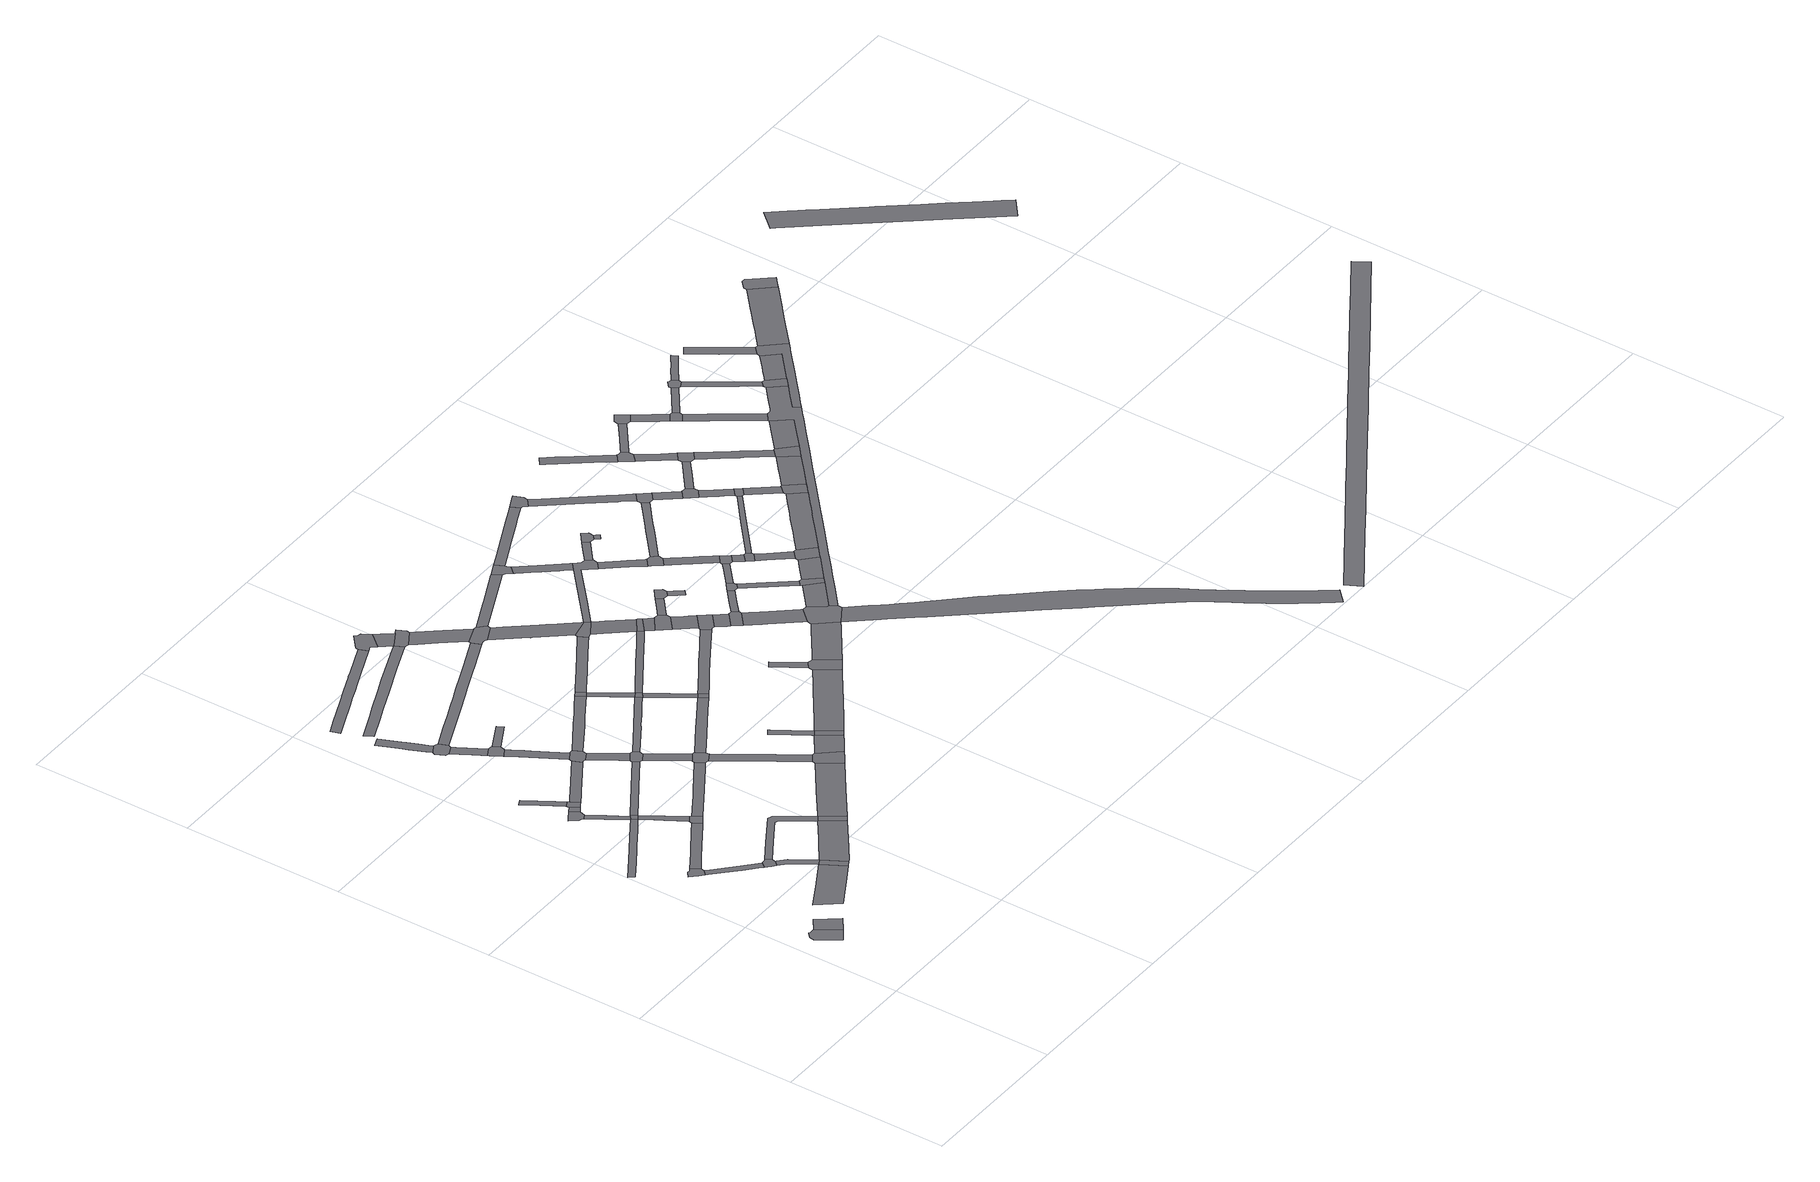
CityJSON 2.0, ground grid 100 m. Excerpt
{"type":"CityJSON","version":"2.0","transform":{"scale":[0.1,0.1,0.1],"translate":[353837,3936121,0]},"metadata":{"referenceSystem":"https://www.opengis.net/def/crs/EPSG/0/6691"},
"CityObjects":{
"road1":{"type":"Road","geometry":[{"type":"MultiSurface","lod":"1","boundaries":[[[0,1,2,3,4,5,6,7,8,9,10]]]}]},
"road2":{"type":"Road","geometry":[{"type":"MultiSurface","lod":"1","boundaries":[[[11,12,13,4,3,14,15]]]}]},
"road3":{"type":"Road","geometry":[{"type":"MultiSurface","lod":"1","boundaries":[[[16,17,18,19,20,21,22,23]]]}]},
"road4":{"type":"Road","attributes":{"RoadStructureAttribute.sectionType":"1"},"geometry":[{"type":"MultiSurface","lod":"1","boundaries":[[[24,25,26,27,28,29,30,31,32,21,20]]]}]},
"road5":{"type":"Road","attributes":{"RoadStructureAttribute.sectionType":"1"},"geometry":[{"type":"MultiSurface","lod":"1","boundaries":[[[33,34,35,36,37,38,39,40,41,42,43,44,45,46]]]}]},
"road6":{"type":"Road","attributes":{"RoadStructureAttribute.sectionType":"1"},"geometry":[{"type":"MultiSurface","lod":"1","boundaries":[[[47,48,49,50,51,52,53,54]]]}]},
"road7":{"type":"Road","geometry":[{"type":"MultiSurface","lod":"1","boundaries":[[[55,29,28,56,57,58,59,60]]]}]},
"road8":{"type":"Road","attributes":{"RoadStructureAttribute.sectionType":"1"},"geometry":[{"type":"MultiSurface","lod":"1","boundaries":[[[22,61,62,63,64,65,66,67,68,69,70,71,72,73,23]]]}]},
"road9":{"type":"Road","attributes":{"RoadStructureAttribute.sectionType":"1"},"geometry":[{"type":"MultiSurface","lod":"1","boundaries":[[[74,75,76,58,57,77,54]]]}]},
"road10":{"type":"Road","geometry":[{"type":"MultiSurface","lod":"1","boundaries":[[[78,79,80,81,82,83,84,85]]]}]},
"road11":{"type":"Road","geometry":[{"type":"MultiSurface","lod":"1","boundaries":[[[53,86,74,54]]]}]},
"road12":{"type":"Road","attributes":{"RoadStructureAttribute.sectionType":"1"},"geometry":[{"type":"MultiSurface","lod":"1","boundaries":[[[87,88,89,78,85,90,91,92,93,33,94]]]}]},
"road13":{"type":"Road","attributes":{"RoadStructureAttribute.sectionType":"1"},"geometry":[{"type":"MultiSurface","lod":"1","boundaries":[[[95,80,79,96]]]}]},
"road14":{"type":"Road","attributes":{"RoadStructureAttribute.sectionType":"1"},"geometry":[{"type":"MultiSurface","lod":"1","boundaries":[[[97,98,99,100,101,102]]]}]},
"road15":{"type":"Road","geometry":[{"type":"MultiSurface","lod":"1","boundaries":[[[103,104,94,33,46]]]}]},
"road16":{"type":"Road","geometry":[{"type":"MultiSurface","lod":"1","boundaries":[[[105,97,102,95,96,106,107]]]}]},
"road17":{"type":"Road","attributes":{"RoadStructureAttribute.sectionType":"1"},"geometry":[{"type":"MultiSurface","lod":"1","boundaries":[[[108,109,110,103,46,111,112,113,114,115,116,117]]]}]},
"road18":{"type":"Road","geometry":[{"type":"MultiSurface","lod":"1","boundaries":[[[117,116,67,66,118,119]]]}]},
"road19":{"type":"Road","attributes":{"RoadStructureAttribute.sectionType":"1"},"geometry":[{"type":"MultiSurface","lod":"1","boundaries":[[[120,121,122,123,124,125,126,127,128,129,130,131,132,133,60,59]]]}]},
"road20":{"type":"Road","attributes":{"RoadStructureAttribute.sectionType":"1"},"geometry":[{"type":"MultiSurface","lod":"1","boundaries":[[[126,134,135,136,137,74,86,138,139,140,141]]]}]},
"road21":{"type":"Road","attributes":{"RoadStructureAttribute.sectionType":"1"},"geometry":[{"type":"MultiSurface","lod":"1","boundaries":[[[142,143,144,145,146,147,148,149,105,107]]]}]},
"road22":{"type":"Road","attributes":{"RoadStructureAttribute.sectionType":"1"},"geometry":[{"type":"MultiSurface","lod":"1","boundaries":[[[150,151,152,153,154,155,156,157,158,159,160,161,162]]]}]},
"road23":{"type":"Road","attributes":{"RoadStructureAttribute.sectionType":"1"},"geometry":[{"type":"MultiSurface","lod":"1","boundaries":[[[103,163,164,165,166,167,168,169,104]]]}]},
"road24":{"type":"Road","geometry":[{"type":"MultiSurface","lod":"1","boundaries":[[[150,162,170,171,172,173,174,175]]]}]},
"road25":{"type":"Road","attributes":{"RoadStructureAttribute.sectionType":"1"},"geometry":[{"type":"MultiSurface","lod":"1","boundaries":[[[176,177,173,172,178,179,180,181]]]}]},
"road26":{"type":"Road","geometry":[{"type":"MultiSurface","lod":"1","boundaries":[[[182,183,184,185,186,176,181]]]}]},
"road27":{"type":"Road","geometry":[{"type":"MultiSurface","lod":"1","boundaries":[[[187,188,127,126,141]]]}]},
"road28":{"type":"Road","attributes":{"RoadStructureAttribute.sectionType":"1"},"geometry":[{"type":"MultiSurface","lod":"1","boundaries":[[[189,190,191,119,118,192,193,194,195,196]]]}]},
"road29":{"type":"Road","attributes":{"RoadStructureAttribute.sectionType":"1"},"geometry":[{"type":"MultiSurface","lod":"1","boundaries":[[[197,198,199,200,201,184,183,202,203,204,205]]]}]},
"road30":{"type":"Road","geometry":[{"type":"MultiSurface","lod":"1","boundaries":[[[204,146,145,206,207,208,209,210,211,205]]]}]},
"road31":{"type":"Road","attributes":{"RoadStructureAttribute.sectionType":"1"},"geometry":[{"type":"MultiSurface","lod":"1","boundaries":[[[185,212,213,186]]]}]},
"road32":{"type":"Road","attributes":{"RoadStructureAttribute.sectionType":"1"},"geometry":[{"type":"MultiSurface","lod":"1","boundaries":[[[214,215,216,208,207,217,218,219,220]]]}]},
"road33":{"type":"Road","geometry":[{"type":"MultiSurface","lod":"1","boundaries":[[[165,221,222,223,224,225,220,219,166]]]}]},
"road34":{"type":"Road","attributes":{"RoadStructureAttribute.sectionType":"1"},"geometry":[{"type":"MultiSurface","lod":"1","boundaries":[[[226,227,228,229,230,231,232,223,222]]]}]},
"road35":{"type":"Road","attributes":{"RoadStructureAttribute.sectionType":"1"},"geometry":[{"type":"MultiSurface","lod":"1","boundaries":[[[188,233,234,235,236,237,238,127]]]}]},
"road36":{"type":"Road","attributes":{"RoadStructureAttribute.sectionType":"1"},"geometry":[{"type":"MultiSurface","lod":"1","boundaries":[[[239,240,241,242,243,244,245,246,247,248,249,250,251,252,253,254,255,256]]]}]},
"road37":{"type":"Road","geometry":[{"type":"MultiSurface","lod":"1","boundaries":[[[257,258,259,260,261,230,229,189,196]]]}]},
"road38":{"type":"Road","attributes":{"RoadStructureAttribute.sectionType":"1"},"geometry":[{"type":"MultiSurface","lod":"1","boundaries":[[[262,263,264,265,266,267,268,269,270,271,272,273,274,275,276]]]}]},
"road39":{"type":"Road","attributes":{"RoadStructureAttribute.sectionType":"1"},"geometry":[{"type":"MultiSurface","lod":"1","boundaries":[[[277,278,279,280,281,282,283,284,285,210,209]]]}]},
"road40":{"type":"Road","attributes":{"RoadStructureAttribute.sectionType":"1"},"geometry":[{"type":"MultiSurface","lod":"1","boundaries":[[[286,287,288,289,290,258,257,291,292,293,294,295,296,297]]]}]},
"road41":{"type":"Road","attributes":{"RoadStructureAttribute.sectionType":"1"},"geometry":[{"type":"MultiSurface","lod":"1","boundaries":[[[174,298,299,300,301,302,303,304,305,306,307,308,309,310,311,312,313,314,315,316,317,318,319,175]]]}]},
"road42":{"type":"Road","attributes":{"RoadStructureAttribute.sectionType":"1"},"geometry":[{"type":"MultiSurface","lod":"1","boundaries":[[[320,321,322,225,224,323,324,325,326,327,328]]]}]},
"road43":{"type":"Road","geometry":[{"type":"MultiSurface","lod":"1","boundaries":[[[234,329,330,331,332,297,296,333,235]]]}]},
"road44":{"type":"Road","attributes":{"RoadStructureAttribute.sectionType":"1"},"geometry":[{"type":"MultiSurface","lod":"1","boundaries":[[[334,335,336,260,259,337,338,339,340,341,342]]]}]},
"road45":{"type":"Road","attributes":{"RoadStructureAttribute.sectionType":"1"},"geometry":[{"type":"MultiSurface","lod":"1","boundaries":[[[332,331,343,344,345]]]}]},
"road46":{"type":"Road","geometry":[{"type":"MultiSurface","lod":"1","boundaries":[[[346,347,280,279]]]}]},
"road47":{"type":"Road","attributes":{"RoadStructureAttribute.sectionType":"1"},"geometry":[{"type":"MultiSurface","lod":"1","boundaries":[[[348,349,350,351,352,353,354,345]]]}]},
"road48":{"type":"Road","attributes":{"RoadStructureAttribute.sectionType":"1"},"geometry":[{"type":"MultiSurface","lod":"1","boundaries":[[[355,356,346,279,357,358,328]]]}]},
"road49":{"type":"Road","geometry":[{"type":"MultiSurface","lod":"1","boundaries":[[[359,360,361,362,363,246,245,364,365,366]]]}]},
"road50":{"type":"Road","geometry":[{"type":"MultiSurface","lod":"1","boundaries":[[[348,345,344,367]]]}]},
"road51":{"type":"Road","geometry":[{"type":"MultiSurface","lod":"1","boundaries":[[[327,368,369,355,328]]]}]},
"road52":{"type":"Road","attributes":{"RoadStructureAttribute.sectionType":"1"},"geometry":[{"type":"MultiSurface","lod":"1","boundaries":[[[270,370,371,359,366]]]}]},
"road53":{"type":"Road","attributes":{"RoadStructureAttribute.sectionType":"1"},"geometry":[{"type":"MultiSurface","lod":"1","boundaries":[[[372,373,374,375,376,369,368,377,342]]]}]},
"road54":{"type":"Road","geometry":[{"type":"MultiSurface","lod":"1","boundaries":[[[378,379,370,270,269,380,381]]]}]},
"road55":{"type":"Road","geometry":[{"type":"MultiSurface","lod":"1","boundaries":[[[342,341,382,372]]]}]},
"road56":{"type":"Road","attributes":{"RoadStructureAttribute.sectionType":"1"},"geometry":[{"type":"MultiSurface","lod":"1","boundaries":[[[383,384,385,386,347,346,387,388,389,390,391,392]]]}]},
"road57":{"type":"Road","attributes":{"RoadStructureAttribute.sectionType":"1"},"geometry":[{"type":"MultiSurface","lod":"1","boundaries":[[[393,394,395,381,380,396,397,398,399]]]}]},
"road58":{"type":"Road","geometry":[{"type":"MultiSurface","lod":"1","boundaries":[[[308,307,400,401,402,403,404,405,393,399]]]}]},
"road59":{"type":"Road","attributes":{"RoadStructureAttribute.sectionType":"1"},"geometry":[{"type":"MultiSurface","lod":"1","boundaries":[[[406,407,408,409,410,411,412,413,414,415,416,417,348,367]]]}]},
"road60":{"type":"Road","attributes":{"RoadStructureAttribute.sectionType":"1"},"geometry":[{"type":"MultiSurface","lod":"1","boundaries":[[[418,419,420,421,355,369,422,423,424,425,426,427]]]}]},
"road61":{"type":"Road","attributes":{"RoadStructureAttribute.sectionType":"1"},"geometry":[{"type":"MultiSurface","lod":"1","boundaries":[[[428,429,430,431,432,433,434,435,403,402,436,437,438,439]]]}]},
"road62":{"type":"Road","attributes":{"RoadStructureAttribute.sectionType":"1"},"geometry":[{"type":"MultiSurface","lod":"1","boundaries":[[[382,440,441,442,443,444,445,446,447,448,449,450,451,372]]]}]},
"road63":{"type":"Road","geometry":[{"type":"MultiSurface","lod":"1","boundaries":[[[391,452,453,428,439,392]]]}]},
"road64":{"type":"Road","attributes":{"RoadStructureAttribute.sectionType":"1"},"geometry":[{"type":"MultiSurface","lod":"1","boundaries":[[[454,455,456,457,458,459]]]}]},
"road65":{"type":"Road","attributes":{"RoadStructureAttribute.sectionType":"1"},"geometry":[{"type":"MultiSurface","lod":"1","boundaries":[[[460,461,462,453,452,463,427]]]}]},
"road66":{"type":"Road","attributes":{"RoadStructureAttribute.sectionType":"1"},"geometry":[{"type":"MultiSurface","lod":"1","boundaries":[[[464,465,466,467,405,404,468,469,470]]]}]},
"road67":{"type":"Road","geometry":[{"type":"MultiSurface","lod":"1","boundaries":[[[458,471,411,410,472,473,474,459]]]}]},
"road68":{"type":"Road","geometry":[{"type":"MultiSurface","lod":"1","boundaries":[[[426,475,476,460,427]]]}]},
"road69":{"type":"Road","attributes":{"RoadStructureAttribute.sectionType":"1"},"geometry":[{"type":"MultiSurface","lod":"1","boundaries":[[[477,478,475,426]]]}]},
"road70":{"type":"Road","geometry":[{"type":"MultiSurface","lod":"1","boundaries":[[[479,478,477,480,481,482]]]}]},
"road71":{"type":"Road","attributes":{"RoadStructureAttribute.sectionType":"1"},"geometry":[{"type":"MultiSurface","lod":"1","boundaries":[[[483,484,485,486,487,488,481,480]]]}]},
"road72":{"type":"Road","geometry":[{"type":"MultiSurface","lod":"1","boundaries":[[[489,485,484,446,445,490,491,492]]]}]},
"road73":{"type":"Road","attributes":{"RoadStructureAttribute.sectionType":"1"},"geometry":[{"type":"MultiSurface","lod":"1","boundaries":[[[491,493,494,495,492]]]}]},
"road74":{"type":"Road","attributes":{"RoadStructureAttribute.sectionType":"1"},"geometry":[{"type":"MultiSurface","lod":"1","boundaries":[[[496,497,498,499,473,472,500,501,502]]]}]},
"road75":{"type":"Road","attributes":{"RoadStructureAttribute.sectionType":"1"},"geometry":[{"type":"MultiSurface","lod":"1","boundaries":[[[503,504,505,506,479,482]]]}]},
"road76":{"type":"Road","attributes":{"RoadStructureAttribute.sectionType":"1"},"geometry":[{"type":"MultiSurface","lod":"1","boundaries":[[[507,508,509,510,511,512,513,514,515,516,428,453,517,518,519,520]]]}]},
"road77":{"type":"Road","geometry":[{"type":"MultiSurface","lod":"1","boundaries":[[[521,522,523,495,494,524]]]}]},
"road78":{"type":"Road","geometry":[{"type":"MultiSurface","lod":"1","boundaries":[[[464,470,525,526,527,528,529,530]]]}]},
"road79":{"type":"Road","attributes":{"RoadStructureAttribute.sectionType":"1"},"geometry":[{"type":"MultiSurface","lod":"1","boundaries":[[[531,532,533,534,535,521,524,536,537,538,539,540]]]}]},
"road80":{"type":"Road","attributes":{"RoadStructureAttribute.sectionType":"1"},"geometry":[{"type":"MultiSurface","lod":"1","boundaries":[[[541,542,543,544,505,504]]]}]},
"road81":{"type":"Road","attributes":{"RoadStructureAttribute.sectionType":"1"},"geometry":[{"type":"MultiSurface","lod":"1","boundaries":[[[513,545,546,527,526,547,548,549,550,551,514]]]}]},
"road82":{"type":"Road","geometry":[{"type":"MultiSurface","lod":"1","boundaries":[[[552,553,554,555,542,541]]]}]},
"road83":{"type":"Road","attributes":{"RoadStructureAttribute.sectionType":"1"},"geometry":[{"type":"MultiSurface","lod":"1","boundaries":[[[556,523,522,557,558,559]]]}]},
"road84":{"type":"Road","geometry":[{"type":"MultiSurface","lod":"1","boundaries":[[[560,561,562,563,531,540,496,502,564,565,566]]]}]},
"road85":{"type":"Road","geometry":[{"type":"MultiSurface","lod":"1","boundaries":[[[558,567,568,569,570,571,572,573,574,575,559]]]}]},
"road86":{"type":"Road","attributes":{"RoadStructureAttribute.sectionType":"1"},"geometry":[{"type":"MultiSurface","lod":"1","boundaries":[[[576,577,578,579,580,581,582,583,584,507,520]]]}]},
"road87":{"type":"Road","attributes":{"RoadStructureAttribute.sectionType":"1"},"geometry":[{"type":"MultiSurface","lod":"1","boundaries":[[[529,585,586,587,588,589,590,591,592,593,594,595,596,597,530]]]}]},
"road88":{"type":"Road","geometry":[{"type":"MultiSurface","lod":"1","boundaries":[[[509,598,599,600,510]]]}]},
"road89":{"type":"Road","attributes":{"RoadStructureAttribute.sectionType":"1"},"geometry":[{"type":"MultiSurface","lod":"1","boundaries":[[[562,601,602,603,604,605,606,563]]]}]},
"road90":{"type":"Road","attributes":{"RoadStructureAttribute.sectionType":"1"},"geometry":[{"type":"MultiSurface","lod":"1","boundaries":[[[607,608,569,568,609,610,611,612]]]}]},
"road91":{"type":"Road","geometry":[{"type":"MultiSurface","lod":"1","boundaries":[[[613,614,615,580,579,616,617]]]}]},
"road92":{"type":"Road","attributes":{"RoadStructureAttribute.sectionType":"1"},"geometry":[{"type":"MultiSurface","lod":"1","boundaries":[[[618,572,571,619,620,621]]]}]},
"road93":{"type":"Road","attributes":{"RoadStructureAttribute.sectionType":"1"},"geometry":[{"type":"MultiSurface","lod":"1","boundaries":[[[622,623,624,625,626,627,613,617,628,629,630,631,632,633,634,635,636]]]}]},
"road94":{"type":"Road","attributes":{"RoadStructureAttribute.sectionType":"1"},"geometry":[{"type":"MultiSurface","lod":"1","boundaries":[[[637,599,598,638,639,640]]]}]},
"road95":{"type":"Road","geometry":[{"type":"MultiSurface","lod":"1","boundaries":[[[611,603,602,641,642,612]]]}]},
"road96":{"type":"Road","geometry":[{"type":"MultiSurface","lod":"1","boundaries":[[[643,644,645,639,638]]]}]},
"road97":{"type":"Road","geometry":[{"type":"MultiSurface","lod":"1","boundaries":[[[635,621,620,646,647,648,636]]]}]},
"road98":{"type":"Road","attributes":{"RoadStructureAttribute.sectionType":"1"},"geometry":[{"type":"MultiSurface","lod":"1","boundaries":[[[646,649,650,651,647]]]}]},
"road99":{"type":"Road","geometry":[{"type":"MultiSurface","lod":"1","boundaries":[[[652,653,654,650,649,655,656]]]}]},
"road100":{"type":"Road","attributes":{"RoadStructureAttribute.sectionType":"1"},"geometry":[{"type":"MultiSurface","lod":"1","boundaries":[[[641,657,658,659,660,642]]]}]},
"road101":{"type":"Road","attributes":{"RoadStructureAttribute.sectionType":"1"},"geometry":[{"type":"MultiSurface","lod":"1","boundaries":[[[661,662,663,664,665,666,652,656]]]}]},
"road102":{"type":"Road","attributes":{"RoadStructureAttribute.sectionType":"1"},"geometry":[{"type":"MultiSurface","lod":"1","boundaries":[[[667,668,669,670,615,614,671,672,673,674,675,676,677,678]]]}]},
"road103":{"type":"Road","geometry":[{"type":"MultiSurface","lod":"1","boundaries":[[[679,680,681,592,591,682,683,684]]]}]},
"road104":{"type":"Road","geometry":[{"type":"MultiSurface","lod":"1","boundaries":[[[663,658,657,685,686,687,688,664]]]}]},
"road105":{"type":"Road","attributes":{"RoadStructureAttribute.sectionType":"1"},"geometry":[{"type":"MultiSurface","lod":"1","boundaries":[[[689,690,691,692,693,694,695,696,697,698,699,700,701,702,703,704,705,706,707,708,709,710,711,712,713,714,715,716,717,718,719,720,721,722,723,724,725,726,727,728,729,730,731,732,733,734,735,736,737,738,739,740,741,742,743,744,745,746,747,748,749,750,751,752,753,754,755,756,757,758,564,502]]]}]},
"road106":{"type":"Road","attributes":{"RoadStructureAttribute.sectionType":"1"},"geometry":[{"type":"MultiSurface","lod":"1","boundaries":[[[759,760,761,762,763,684,683,764,765,766,767,768]]]}]},
"road107":{"type":"Road","attributes":{"RoadStructureAttribute.sectionType":"1"},"geometry":[{"type":"MultiSurface","lod":"1","boundaries":[[[653,769,770,771,772,773,774,654]]]}]},
"road108":{"type":"Road","geometry":[{"type":"MultiSurface","lod":"1","boundaries":[[[678,677,775,776,777,759,768]]]}]},
"road109":{"type":"Road","attributes":{"RoadStructureAttribute.sectionType":"1"},"geometry":[{"type":"MultiSurface","lod":"1","boundaries":[[[778,779,777,776]]]}]},
"road110":{"type":"Road","attributes":{"RoadStructureAttribute.sectionType":"1"},"geometry":[{"type":"MultiSurface","lod":"1","boundaries":[[[780,781,782,783,784,785,688,687,786,787,788,789,790,791,792,793]]]}]},
"road111":{"type":"Road","geometry":[{"type":"MultiSurface","lod":"1","boundaries":[[[779,778,794,795,796,797,798,799]]]}]},
"road112":{"type":"Road","attributes":{"RoadStructureAttribute.sectionType":"1"},"geometry":[{"type":"MultiSurface","lod":"1","boundaries":[[[800,801,802,797,796,803,804,805,806,807]]]}]},
"road113":{"type":"Road","geometry":[{"type":"MultiSurface","lod":"1","boundaries":[[[807,806,772,771,808,809]]]}]},
"road114":{"type":"Road","attributes":{"RoadStructureAttribute.sectionType":"1"},"geometry":[{"type":"MultiSurface","lod":"1","boundaries":[[[810,811,812,813,814,815,816,817,818,819]]]}]},
"road115":{"type":"Road","attributes":{"RoadStructureAttribute.sectionType":"1"},"geometry":[{"type":"MultiSurface","lod":"1","boundaries":[[[808,820,821,822,823,824,825,826,827,809]]]}]},
"road116":{"type":"Road","attributes":{"RoadStructureAttribute.sectionType":"1"},"geometry":[{"type":"MultiSurface","lod":"1","boundaries":[[[798,828,829,830,831,832,799]]]}]},
"road117":{"type":"Road","attributes":{"RoadStructureAttribute.sectionType":"1"},"geometry":[{"type":"MultiSurface","lod":"1","boundaries":[[[565,833,834,835,836,837,838,839,840,841,842,843,844,845,846,847,848,849,850,851,852,853,854,855,856,857,858,859,860,861,862,863,864,865,866,867,868,869,870,871,872,873,874,875,876,877,878,879,880,881,882,883,566]]]}]},
"road118":{"type":"Road","geometry":[{"type":"MultiSurface","lod":"1","boundaries":[[[884,885,815,814,886,887,888]]]}]},
"road119":{"type":"Road","geometry":[{"type":"MultiSurface","lod":"1","boundaries":[[[889,890,891,824,823,780,793]]]}]},
"road120":{"type":"Road","attributes":{"RoadStructureAttribute.sectionType":"1"},"geometry":[{"type":"MultiSurface","lod":"1","boundaries":[[[892,893,887,886,894,895]]]}]},
"road121":{"type":"Road","geometry":[{"type":"MultiSurface","lod":"1","boundaries":[[[896,892,895,830,829,897]]]}]},
"road122":{"type":"Road","attributes":{"RoadStructureAttribute.sectionType":"1"},"geometry":[{"type":"MultiSurface","lod":"1","boundaries":[[[898,899,900,901,902,903,904,905,884,888]]]}]},
"road123":{"type":"Road","attributes":{"RoadStructureAttribute.sectionType":"1"},"geometry":[{"type":"MultiSurface","lod":"1","boundaries":[[[906,907,908,909,910,891,890]]]}]},
"road124":{"type":"Road","attributes":{"RoadStructureAttribute.sectionType":"1"},"geometry":[{"type":"MultiSurface","lod":"1","boundaries":[[[911,912,913,914,915,916,896,897,917,918,919,920,921]]]}]},
"road125":{"type":"Road","geometry":[{"type":"MultiSurface","lod":"1","boundaries":[[[908,907,922,923,924,911,921]]]}]},
"road126":{"type":"Road","geometry":[{"type":"MultiSurface","lod":"1","boundaries":[[[925,926,902,901,927,928]]]}]},
"road127":{"type":"Road","attributes":{"RoadStructureAttribute.sectionType":"1"},"geometry":[{"type":"MultiSurface","lod":"1","boundaries":[[[927,929,930,931,932,933,934,935,936,928]]]}]},
"road128":{"type":"Road","geometry":[{"type":"MultiSurface","lod":"1","boundaries":[[[937,933,932,938,939,940]]]}]},
"road129":{"type":"Road","geometry":[{"type":"MultiSurface","lod":"1","boundaries":[[[941,942,924,923,943,864,863]]]}]},
"road130":{"type":"Road","attributes":{"RoadStructureAttribute.sectionType":"1"},"geometry":[{"type":"MultiSurface","lod":"1","boundaries":[[[938,944,945,946,947,948,862,861,949,950,951,939]]]}]},
"road131":{"type":"Road","attributes":{"RoadStructureAttribute.sectionType":"1"},"geometry":[{"type":"MultiSurface","lod":"1","boundaries":[[[952,953,954,955,956,957,958,959,937,940]]]}]},
"road132":{"type":"Road","geometry":[{"type":"MultiSurface","lod":"1","boundaries":[[[956,955,960,961,962,963,964,965,966,967]]]}]},
"road133":{"type":"Road","attributes":{"RoadStructureAttribute.sectionType":"1"},"geometry":[{"type":"MultiSurface","lod":"1","boundaries":[[[968,969,970,971,972,961,960,973,974,975,976]]]}]},
"road134":{"type":"Road","attributes":{"RoadStructureAttribute.sectionType":"1"},"geometry":[{"type":"MultiSurface","lod":"1","boundaries":[[[977,978,979,980,981,964,963]]]}]},
"road135":{"type":"Road","geometry":[{"type":"MultiSurface","lod":"1","boundaries":[[[982,983,984,985,968,976,986,855,854]]]}]},
"road136":{"type":"Road","attributes":{"RoadStructureAttribute.sectionType":"1"},"geometry":[{"type":"MultiSurface","lod":"1","boundaries":[[[987,851,850,988,989,990,991,992,993,994,995,996,997,998,999,1000,1001,1002,1003,1004,1005,1006,1007,1008,1009,1010,1011,1012]]]}]},
"road137":{"type":"Road","geometry":[{"type":"MultiSurface","lod":"1","boundaries":[[[984,1013,1002,1001,1014,1015,1016,985]]]}]},
"road138":{"type":"Road","attributes":{"RoadStructureAttribute.sectionType":"1"},"geometry":[{"type":"MultiSurface","lod":"1","boundaries":[[[999,1017,1018,1019,1020,1021,1022,1023,1024,1025,1026,1027,1028,1029,1030,1000]]]}]},
"road139":{"type":"Road","geometry":[{"type":"MultiSurface","lod":"1","boundaries":[[[1031,1032,1033,1034,1035,1036,1037,1038,1039,997,996,1040,1041,1042,1043]]]}]},
"road140":{"type":"Road","attributes":{"RoadStructureAttribute.sectionType":"1"},"geometry":[{"type":"MultiSurface","lod":"1","boundaries":[[[1044,1045,1046,1047,1048,1049,1050,1051,1052,1053,1054,1055,1056,1057,1058,1059,1060,1061,1062,1063,1064,1065,1066,1067,1068,1069,1070,1071,1072,1073,1074,1075,1076,1077,1078,1079,1080,1081,1082,1083,1084,1085]]]}]},
"road141":{"type":"Road","geometry":[{"type":"MultiSurface","lod":"1","boundaries":[[[1086,1031,1043,1087,1088,1089,1090,1091]]]}]},
"road142":{"type":"Road","attributes":{"RoadStructureAttribute.sectionType":"1"},"geometry":[{"type":"MultiSurface","lod":"1","boundaries":[[[1092,1093,1094,1095,1096,1097,1098,1099,1100,1101,1102,1103,1104,1105,1106,1107,1108,1109,1110,1111,1112,1113,1114,1115]]]}]}
},
"vertices":[
[216,500,0],[225,507,0],[249,524,0],[291,554,0],[198,685,0],[186,685,0],[167,684,0],[161,691,0],[132,664,0],[127,644,0],[124,632,0],
[274,739,0],[268,735,0],[204,689,0],[296,557,0],[374,613,0],
[250,1540,0],[230,1541,0],[199,1515,0],[242,1475,0],[268,1451,0],[295,1480,0],[298,1500,0],[265,1551,0],
[280,1440,0],[382,1344,0],[417,1311,0],[485,1248,0],[507,1228,0],[534,1258,0],[445,1340,0],[383,1398,0],[308,1468,0],
[444,2069,0],[391,2034,0],[223,1924,0],[222,1923,0],[140,1869,0],[9,1783,0],[35,1752,0],[141,1821,0],[244,1889,0],[247,1891,0],[266,1904,0],[390,1985,0],[453,2027,0],[467,2036,0],
[522,897,0],[432,846,0],[382,818,0],[486,690,0],[601,757,0],[681,803,0],[780,861,0],[700,1000,0],
[560,1261,0],[538,1200,0],[559,1181,0],[586,1210,0],[589,1232,0],[567,1266,0],
[385,1558,0],[471,1615,0],[547,1666,0],[625,1717,0],[641,1728,0],[642,1729,0],[609,1779,0],[608,1779,0],[542,1734,0],[514,1716,0],[432,1661,0],[416,1651,0],[386,1631,0],
[735,1020,0],[637,1163,0],[592,1204,0],[604,1139,0],
[335,2301,0],[342,2333,0],[309,2384,0],[258,2351,0],[241,2340,0],[278,2292,0],[298,2288,0],[303,2280,0],
[815,881,0],
[398,2199,0],[395,2204,0],[393,2208,0],[365,2184,0],[366,2183,0],[367,2182,0],[392,2145,0],[467,2088,0],
[344,2406,0],[376,2355,0],
[376,2446,0],[344,2497,0],[241,2662,0],[205,2642,0],[266,2545,0],[341,2424,0],
[496,2059,0],[474,2092,0],
[385,2432,0],[394,2367,0],[417,2382,0],
[578,1937,0],[571,1946,0],[554,1972,0],[484,2011,0],[543,1916,0],[541,1915,0],[542,1913,0],[543,1911,0],[613,1799,0],[651,1824,0],
[692,1762,0],[659,1812,0],
[723,1317,0],[826,1382,0],[871,1410,0],[896,1403,0],[936,1346,0],[987,1273,0],[1018,1229,0],[1051,1252,0],[1028,1285,0],[965,1374,0],[909,1454,0],[879,1463,0],[834,1435,0],[697,1348,0],
[889,1133,0],[851,1105,0],[746,1028,0],[741,1024,0],[824,886,0],[914,952,0],[982,1003,0],[1114,1099,0],
[474,2418,0],[494,2431,0],[629,2519,0],[719,2577,0],[694,2633,0],[459,2480,0],[417,2453,0],[395,2439,0],
[376,3328,0],[364,3355,0],[341,3406,0],[342,3406,0],[315,3467,0],[313,3471,0],[251,3613,0],[195,3591,0],[249,3467,0],[257,3448,0],[270,3418,0],[309,3330,0],[324,3296,0],
[702,2195,0],[711,2201,0],[899,2325,0],[876,2358,0],[689,2235,0],[679,2228,0],[490,2103,0],
[316,3277,0],[345,3224,0],[364,3219,0],[419,3243,0],[427,3261,0],[404,3317,0],
[524,3067,0],[432,3221,0],[395,3167,0],[404,3152,0],[454,3066,0],[472,3037,0],
[478,3025,0],[516,2961,0],[569,2992,0],[577,3021,0],[554,3061,0],
[1128,1110,0],[1146,1123,0],
[1063,2079,0],[853,1940,0],[818,1916,0],[831,1853,0],[887,1890,0],[900,1899,0],[1046,1995,0],[1097,2029,0],
[690,2784,0],[640,2869,0],[634,2880,0],[623,2899,0],[586,2963,0],[532,2934,0],[588,2840,0],[698,2652,0],[749,2685,0],
[725,2581,0],[744,2578,0],[797,2608,0],[799,2633,0],[772,2686,0],[769,2685,0],
[736,3109,0],[715,3149,0],
[898,2458,0],[862,2511,0],[858,2518,0],[812,2478,0],[848,2425,0],[880,2378,0],[929,2412,0],
[910,2323,0],[918,2321,0],[968,2355,0],[971,2375,0],[949,2408,0],
[960,2260,0],[981,2229,0],[993,2210,0],[1070,2098,0],[1119,2132,0],[1044,2243,0],[1009,2294,0],
[1342,1268,0],[1529,1406,0],[1434,1535,0],[1248,1398,0],[1163,1336,0],[1134,1314,0],
[269,3844,0],[413,3907,0],[474,3934,0],[538,3961,0],[591,3984,0],[682,4023,0],[876,4106,0],[853,4161,0],[657,4077,0],[619,4062,0],[611,4058,0],[505,4013,0],[456,3992,0],[450,3989,0],[414,3973,0],[244,3899,0],[160,3861,0],[181,3805,0],
[1118,2024,0],[1173,2056,0],[1171,2078,0],[1140,2129,0],[1120,2132,0],
[262,3641,0],[410,3706,0],[492,3741,0],[636,3804,0],[724,3842,0],[728,3844,0],[830,3887,0],[1016,3966,0],[990,4020,0],[700,3899,0],[603,3856,0],[468,3797,0],[411,3772,0],[408,3770,0],[231,3693,0],
[994,2758,0],[1059,2801,0],[1216,2903,0],[1184,2954,0],[1110,2906,0],[1052,2868,0],[1042,2861,0],[1023,2849,0],[961,2808,0],
[1480,1603,0],[1376,1757,0],[1290,1885,0],[1289,1887,0],[1287,1890,0],[1181,1937,0],[1234,1859,0],[1244,1844,0],[1245,1843,0],[1331,1716,0],[1437,1559,0],[1487,1592,0],
[475,3283,0],[654,3361,0],[730,3395,0],[848,3447,0],[857,3451,0],[878,3460,0],[904,3471,0],[1056,3539,0],[1079,3549,0],[1273,3634,0],[1252,3691,0],[1132,3638,0],[1052,3603,0],[963,3563,0],[865,3520,0],[825,3502,0],[792,3488,0],[733,3462,0],[635,3419,0],[634,3418,0],[542,3378,0],[406,3318,0],
[1150,2541,0],[1142,2536,0],[955,2412,0],[1164,2502,0],[1172,2508,0],[1246,2556,0],[1313,2601,0],[1384,2648,0],[1362,2681,0],
[1560,1429,0],[1565,1433,0],[1613,1467,0],[1507,1589,0],[1439,1557,0],
[1424,2314,0],[1371,2280,0],[1323,2249,0],[1312,2169,0],[1322,2176,0],[1402,2228,0],[1491,2287,0],[1585,2348,0],[1552,2398,0],
[1690,1523,0],[1732,1553,0],[1638,1683,0],
[1247,2923,0],[1214,2974,0],
[1670,1707,0],[1664,1716,0],[1538,1909,0],[1532,1918,0],[1498,1896,0],[1508,1881,0],[1631,1693,0],
[1392,2701,0],[1319,2812,0],[1288,2793,0],[1289,2792,0],
[1006,4174,0],[978,4229,0],[958,4231,0],[940,4251,0],[857,4180,0],[906,4119,0],[925,4097,0],[933,4087,0],
[1764,1576,0],
[1386,2644,0],[1416,2669,0],
[1088,4079,0],[1037,4138,0],
[1582,2418,0],[1498,2543,0],[1495,2549,0],[1496,2550,0],[1482,2570,0],[1468,2523,0],
[1143,4039,0],[1116,4093,0],[1043,3960,0],[1138,4020,0],
[1615,2368,0],
[1478,3147,0],[1396,3093,0],[1358,3067,0],[1335,3053,0],[1271,2939,0],[1401,3024,0],[1429,3042,0],[1616,3167,0],[1657,3194,0],[1631,3249,0],
[1366,3752,0],[1258,3879,0],[1163,3990,0],[1077,3922,0],[1174,3807,0],[1184,3796,0],[1257,3710,0],
[1295,3644,0],[1316,3642,0],[1324,3632,0],[1425,3683,0],[1430,3702,0],[1385,3748,0],
[1815,1613,0],[1853,1640,0],[1980,1732,0],[2180,1876,0],[2212,1899,0],[2117,2030,0],[2085,2006,0],[2039,1972,0],[1940,1901,0],[1887,1863,0],[1720,1742,0],[1677,1712,0],
[1758,2946,0],[1623,2856,0],[1619,2853,0],[1426,2724,0],[1641,2819,0],[1647,2824,0],[1752,2894,0],[1823,2942,0],[1879,2979,0],[1853,3010,0],
[1755,3295,0],[1748,3303,0],[1688,3373,0],[1637,3434,0],[1622,3451,0],[1574,3507,0],[1567,3515,0],[1471,3628,0],[1476,3453,0],[1476,3452,0],[1482,3445,0],[1635,3266,0],
[1667,2402,0],[1682,2412,0],[1767,2469,0],[1854,2527,0],[2048,2653,0],[2098,2686,0],[2064,2736,0],[1959,2668,0],[1925,2645,0],[1823,2579,0],[1760,2536,0],[1634,2452,0],
[1687,3205,0],[1781,3265,0],
[2121,2141,0],[2037,2266,0],[1999,2239,0],[2064,2144,0],[2121,2061,0],[2157,2088,0],
[1942,3075,0],[1831,3205,0],[1793,3250,0],[1733,3151,0],
[1822,3955,0],[1813,3951,0],[1599,3849,0],[1575,3837,0],[1605,3785,0],[1805,3880,0],[1851,3902,0],
[2119,2042,0],[2283,1950,0],[2188,2081,0],[2176,2084,0],
[1962,3051,0],[1947,3069,0],
[1916,2936,0],[2005,3002,0],
[2036,2999,0],[1978,2863,0],[2063,2935,0],[2065,2965,0],
[2007,2828,0],[2071,2753,0],[2156,2825,0],[2127,2858,0],[2111,2877,0],[2070,2926,0],
[2191,2783,0],[2107,2692,0],[2126,2689,0],[2210,2760,0],
[2172,2634,0],[2185,2619,0],[2270,2691,0],
[2451,2271,0],[2281,2148,0],[2268,2138,0],[2262,2134,0],[2360,2006,0],[2519,2121,0],[2559,2150,0],
[2135,3023,0],[2180,3061,0],[2151,3095,0],[2111,3062,0],
[2241,3544,0],[2243,3573,0],[2244,3574,0],[2215,3609,0],[2185,3611,0],[2174,3626,0],[2156,3647,0],[2110,3608,0],[2109,3608,0],[1895,3419,0],[1916,3384,0],[2136,3578,0],[2160,3548,0],[2196,3506,0],
[2314,2639,0],[2316,2659,0],[2290,2690,0],[2229,2566,0],
[1869,3893,0],[1896,3860,0],[1938,3904,0],[1926,3918,0],[1927,3938,0],[1901,3992,0],
[2531,2384,0],[2526,2389,0],[2412,2523,0],[2380,2561,0],[2341,2607,0],[2261,2530,0],[2296,2489,0],[2317,2466,0],[2440,2320,0],[2456,2302,0],
[2210,3058,0],[2241,3083,0],[2244,3113,0],[2215,3148,0],
[2147,3658,0],[2032,3793,0],[1903,3852,0],[1986,3754,0],[1998,3741,0],[2060,3667,0],[2074,3650,0],
[2247,3015,0],[2275,2982,0],[2305,3008,0],[2266,3054,0],
[2355,2747,0],[2383,2717,0],[2462,2786,0],[2435,2816,0],
[2625,2292,0],[2624,2293,0],[2624,2294,0],[2562,2380,0],[2670,2221,0],[2672,2249,0],[2640,2286,0],
[2466,2786,0],[2482,2784,0],[2514,2809,0],[2511,2811,0],[2513,2831,0],[2487,2861,0],[2470,2847,0],[2462,2839,0],[2451,2830,0],
[2247,3444,0],[2303,3378,0],[2305,3375,0],[2368,3299,0],[2415,3338,0],[2412,3342,0],[2350,3416,0],[2347,3418,0],[2326,3443,0],
[1939,3944,0],[2030,3987,0],[2125,4032,0],[2241,4087,0],[2286,4108,0],[2293,4112,0],[2402,4164,0],[2377,4218,0],[2359,4209,0],[2256,4161,0],[2105,4089,0],[1983,4031,0],[1941,4011,0],
[2371,3680,0],[2341,3715,0],[2291,3673,0],
[2639,2287,0],[2800,2427,0],[2710,2509,0],[2703,2503,0],[2590,2405,0],[2564,2382,0],
[2622,2679,0],[2618,2683,0],[2587,2657,0],[2591,2653,0],[2700,2521,0],[2731,2547,0],
[2471,3271,0],[2476,3302,0],[2446,3336,0],[2382,3283,0],[2425,3232,0],
[2593,2955,0],[2618,2924,0],[2640,2944,0],[2618,2977,0],
[2651,3055,0],[2649,3058,0],[2601,3115,0],[2580,3140,0],[2542,3186,0],[2500,3236,0],[2454,3197,0],[2486,3159,0],[2514,3126,0],[2527,3110,0],[2559,3071,0],[2599,3023,0],[2604,3018,0],[2620,2997,0],[2668,3033,0],
[2401,3765,0],[2400,3678,0],[2427,3700,0],[2430,3731,0],
[2829,2453,0],[2751,2545,0],
[2425,3648,0],[2452,3672,0],[2438,3688,0],
[2661,2943,0],[2707,2980,0],[2683,3013,0],
[2707,2889,0],[2753,2928,0],[2741,2942,0],
[2787,2888,0],[2788,2903,0],[2769,2927,0],[2725,2868,0],[2741,2849,0],
[2972,2577,0],[2884,2661,0],[2864,2643,0],[2817,2602,0],
[2784,2800,0],[2815,2763,0],[2886,2681,0],[2930,2722,0],[2885,2774,0],[2835,2832,0],
[2777,3619,0],[2680,3536,0],[2623,3487,0],[2568,3440,0],[2636,3439,0],[2652,3453,0],[2674,3472,0],[2701,3495,0],[2769,3553,0],[2774,3557,0],[2844,3617,0],[2816,3652,0],
[2492,4206,0],[2466,4261,0],[2456,4256,0],[2422,4159,0],[2439,4138,0],[2486,4177,0],
[2974,2579,0],[2995,2598,0],[3038,2635,0],[2950,2719,0],
[2587,2118,0],[2702,1982,0],[2722,1958,0],[2852,1806,0],[2865,1791,0],[2982,1654,0],[3127,1483,0],[3269,1316,0],[3414,1146,0],[3458,1094,0],[3556,979,0],[3702,808,0],[3705,804,0],[3819,666,0],[3919,505,0],[3953,450,0],[3971,423,0],[3986,400,0],[4019,349,0],[4054,298,0],[4086,253,0],[4119,206,0],[4157,155,0],[4190,112,0],[4218,75,0],[4240,47,0],[4268,12,0],[4346,90,0],[4308,137,0],[4275,181,0],[4242,224,0],[4208,271,0],[4175,317,0],[4144,362,0],[4111,410,0],[4103,422,0],[4080,457,0],[4045,511,0],[4014,560,0],[3912,724,0],[3884,768,0],[3855,814,0],[3825,859,0],[3791,910,0],[3756,959,0],[3721,1009,0],[3686,1058,0],[3653,1101,0],[3620,1144,0],[3590,1183,0],[3556,1225,0],[3526,1263,0],[3523,1266,0],[3495,1300,0],[3464,1337,0],[3433,1372,0],[3289,1538,0],[3249,1583,0],[3209,1628,0],[3172,1668,0],[3135,1707,0],[3016,1833,0],[2970,1881,0],[2934,1919,0],[2905,1950,0],[2877,1981,0],[2840,2022,0],[2808,2058,0],[2784,2087,0],[2765,2109,0],
[2865,3723,0],[2857,3733,0],[2807,3793,0],[2764,3844,0],[2536,4117,0],[2634,3904,0],[2717,3806,0],[2754,3761,0],[2761,3752,0],[2818,3684,0],
[2802,2915,0],[2984,3070,0],[3183,3238,0],[3161,3259,0],[2965,3093,0],[2784,2939,0],
[2846,3617,0],[2875,3617,0],[2921,3656,0],
[2979,3492,0],[3026,3531,0],
[3331,3052,0],[3286,3013,0],[3198,2936,0],[3163,2906,0],[3069,2823,0],[3041,2799,0],[3151,2735,0],[3265,2835,0],[3266,2835,0],[3276,2844,0],[3307,2870,0],[3331,2891,0],[3367,2923,0],[3411,2962,0],
[3005,3461,0],[3027,3435,0],[3036,3424,0],[3083,3463,0],[3085,3493,0],[3056,3528,0],
[3174,3353,0],[3173,3354,0],[3107,3434,0],[3095,3354,0],[3107,3339,0],[3125,3317,0],[3161,3274,0],[3208,3313,0],
[3193,3237,0],[3239,3276,0],
[2784,4304,0],[2805,4277,0],[2966,4072,0],[3038,3980,0],[3046,3970,0],[3093,4007,0],[3001,4124,0],[2902,4252,0],[2887,4271,0],[2832,4341,0],
[3214,3212,0],[3223,3201,0],[3297,3113,0],[3331,3072,0],[3372,3117,0],[3306,3196,0],[3268,3241,0],[3248,3265,0],
[3178,3569,0],[3273,3646,0],[3245,3682,0],[3149,3604,0],[3146,3601,0],
[2677,2253,0],[2797,2358,0],[2832,2389,0],[2881,2432,0],[2929,2474,0],[3016,2550,0],[3028,2560,0],[3185,2697,0],[3295,2794,0],[3309,2806,0],[3475,2952,0],[3599,3061,0],[3719,3166,0],[3838,3272,0],[3942,3363,0],[3978,3395,0],[4010,3423,0],[4022,3434,0],[3990,3471,0],[3989,3471,0],[4067,3540,0],[4136,3601,0],[4056,3691,0],[3991,3633,0],[3974,3619,0],[3909,3562,0],[3892,3547,0],[3872,3547,0],[3869,3550,0],[3822,3512,0],[3821,3505,0],[3909,3400,0],[3806,3308,0],[3728,3240,0],[3686,3203,0],[3660,3180,0],[3567,3098,0],[3472,3014,0],[3443,2988,0],[3412,2961,0],[3368,2922,0],[3331,2890,0],[3277,2843,0],[3267,2834,0],[3152,2734,0],[3039,2634,0],[2996,2597,0],[2973,2576,0],[2972,2576,0],[2830,2452,0],[2800,2426,0],
[3123,4004,0],[3110,4005,0],[3105,3894,0],[3147,3938,0],[3151,3968,0],
[3442,2989,0],[3471,3015,0],[3381,3117,0],
[3295,3749,0],[3241,3818,0],[3138,3852,0],[3248,3712,0],
[3350,3679,0],[3302,3642,0],
[3214,4017,0],[3247,4043,0],[3250,4045,0],[3353,4125,0],[3327,4162,0],[3223,4081,0],[3220,4079,0],[3156,4029,0],
[3566,3099,0],[3660,3181,0],[3574,3287,0],[3481,3205,0],[3470,3195,0],
[3619,3335,0],[3546,3428,0],[3531,3448,0],[3508,3478,0],[3478,3515,0],[3418,3592,0],[3391,3530,0],[3432,3476,0],[3457,3444,0],[3469,3429,0],[3575,3295,0],
[3685,3204,0],[3728,3241,0],[3628,3335,0],
[3380,4227,0],[3332,4192,0],[3383,4120,0],[3432,4156,0],
[3445,4034,0],[3453,4024,0],[3476,3991,0],[3509,3946,0],[3557,3982,0],[3502,4058,0],[3494,4069,0],[3473,4098,0],
[3577,3979,0],[3549,3891,0],[3597,3926,0],[3600,3946,0],
[3732,3426,0],[3714,3410,0],[3805,3309,0],
[3628,3781,0],[3635,3771,0],[3690,3695,0],[3772,3581,0],[3808,3532,0],[3736,3734,0],[3699,3785,0],[3678,3814,0],
[3616,3957,0],[3688,4009,0],[3690,4011,0],[3782,4077,0],[3757,4110,0],[3667,4044,0],[3666,4044,0],[3591,3989,0],
[3796,4077,0],[3833,4097,0],[3835,4116,0],[3837,4117,0],[3813,4150,0],[3793,4153,0],[3791,4156,0],[3759,4130,0],
[4085,3739,0],[4055,3783,0],[4014,3841,0],[3960,3917,0],[3890,4016,0],[3928,3892,0],[3982,3816,0],[4020,3764,0],[4056,3711,0],
[3926,4181,0],[4017,4247,0],[3995,4280,0],[3903,4214,0],[3901,4213,0],
[4186,3646,0],[4187,3646,0],[4188,3647,0],[4105,3734,0],[4056,3708,0],
[4068,3539,0],[4054,3462,0],[4100,3502,0],[4169,3563,0],[4221,3610,0],[4260,3644,0],[4409,3776,0],[4411,3778,0],[4418,3784,0],[4452,3814,0],[4339,3942,0],[4337,3942,0],[4319,3944,0],[4275,3902,0],[4272,3882,0],[4352,3792,0],[4378,3815,0],[4385,3821,0],[4386,3821,0],[4378,3814,0],[4353,3791,0],[4228,3681,0],[4189,3646,0],[4188,3646,0],[4187,3645,0],[4137,3600,0],
[4227,3682,0],[4195,3814,0],[4148,3772,0],[4142,3767,0],
[4296,3977,0],[4226,4078,0],[4210,4101,0],[4206,4107,0],[4161,4172,0],[4126,4221,0],[4097,4264,0],[4047,4229,0],[4094,4163,0],[4104,4148,0],[4157,4071,0],[4160,4067,0],[4175,4046,0],[4245,3945,0],
[4721,4283,0],[4687,4252,0],[4596,4171,0],[4593,4169,0],[4583,4159,0],[4476,4064,0],[4452,4043,0],[4414,4009,0],[4412,4007,0],[4581,3929,0],[4670,4008,0],[4696,4031,0],[4835,4155,0],
[4447,2,0],[4637,130,0],[4833,263,0],[5024,392,0],[5052,411,0],[5220,524,0],[5416,657,0],[5521,728,0],[5538,739,0],[5592,776,0],[5617,793,0],[5828,936,0],[6034,1075,0],[6139,1146,0],[6245,1218,0],[6455,1360,0],[6663,1501,0],[6868,1640,0],[6807,1731,0],[6601,1592,0],[6395,1452,0],[6184,1310,0],[6082,1241,0],[5988,1177,0],[5973,1167,0],[5767,1028,0],[5741,1010,0],[5721,996,0],[5556,885,0],[5526,864,0],[5508,852,0],[5446,810,0],[5414,789,0],[5350,745,0],[5185,633,0],[5154,613,0],[5014,518,0],[4963,483,0],[4859,413,0],[4772,354,0],[4576,221,0],[4395,99,0],
[4723,4303,0],[4859,4176,0],[4862,4178,0],[4901,4213,0],[4787,4341,0],[4767,4345,0],
[6220,3545,0],[6178,3596,0],[6171,3605,0],[6143,3638,0],[6070,3726,0],[5978,3840,0],[5891,3943,0],[5771,4088,0],[5732,4135,0],[5712,4159,0],[5539,4367,0],[5491,4426,0],[5432,4495,0],[5426,4503,0],[5398,4537,0],[5343,4603,0],[5246,4492,0],[5263,4470,0],[5425,4276,0],[5600,4065,0],[5778,3850,0],[5880,3727,0],[5957,3635,0],[6107,3454,0]
]}
